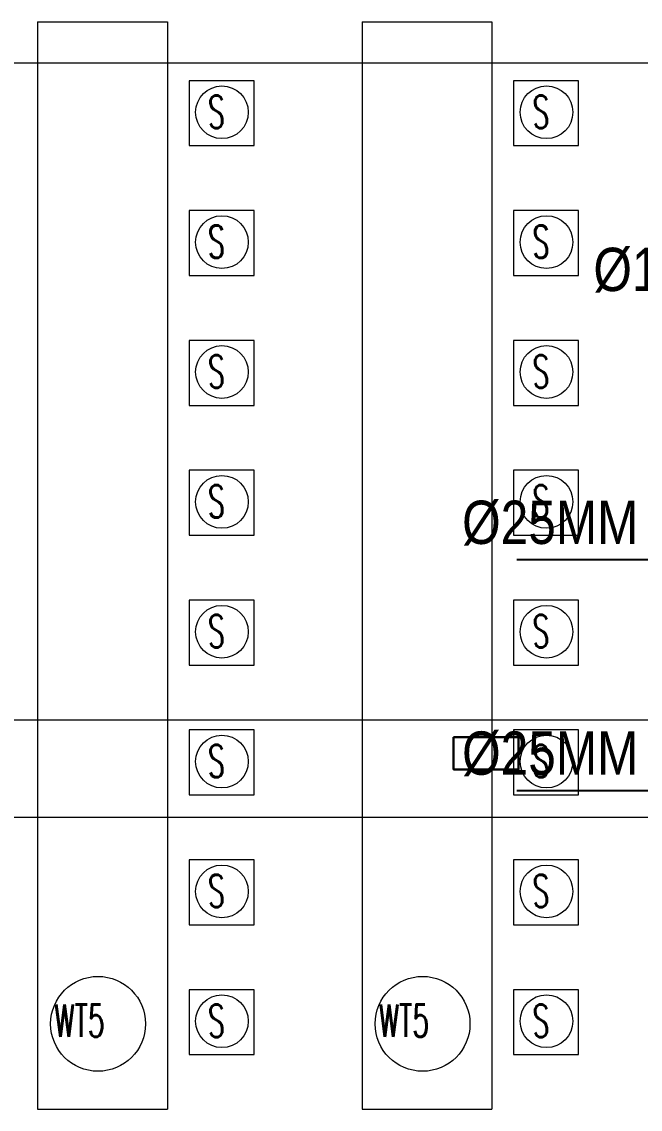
# Model space of a CAD drawing. Header units: inches. Extents: x 5899882 to 5988838, y -468923 to -96891.
# Drawn here: x 5974960 to 5977819, y -302097 to -297072 of the extents above; entities that cross this region are included whole.
import ezdxf

# ---------------------------------------------------------------- set-up
doc = ezdxf.new("R2010")
doc.units = ezdxf.units.IN
doc.header["$MEASUREMENT"] = 0
doc.linetypes.add('1', pattern=[0])
for name, color, linetype in [('0- SLC ARCH LAYOUT', 7, 'Continuous'), ('0-SLC RCC 2ND. FLOOR', 7, 'Continuous'), ('0-SLC-DOMESTIC LINE', 5, 'DOMESTIC_LINE')]:
    doc.layers.add(name, color=color, linetype=linetype)
for name, color, linetype, lineweight in [('ARLC-COL', 8, 'Continuous', 30), ('ARLC-FUR (NOMN)', 8, 'Continuous', 9), ('ARLC-FURN', 8, 'Continuous', 9), ('ARLC-WALL', 8, 'Continuous', 15)]:
    doc.layers.add(name, color=color, linetype=linetype, lineweight=lineweight)
doc.styles.add('ARIAL', font='tahoma.ttf')
doc.styles.add('RS', font='simplex8.shx', dxfattribs={"width": 0.6, "height": 150})
doc.styles.get("Standard").update_dxf_attribs({"font": 'arial.ttf'})
doc.styles.add('swis cn bt', font='swissc.ttf')
doc.linetypes.add('DOMESTIC_LINE', pattern='A,0.5,-0.2,["DWS",ARIAL,S=0.1,R=0,X=-0.1,Y=-0.05],-0.25', length=0.95)
doc.dimstyles.new('SLC', dxfattribs={"dimtxt": 200, "dimasz": 150, "dimexe": 100, "dimexo": 0, "dimgap": 50, "dimtad": 1, "dimdec": 0, "dimrnd": 5, "dimzin": 1, "dimdsep": 46, "dimtxsty": 'swis cn bt', "dimblk": 'OBLIQUE', "dimcen": 60, "dimdle": 100, "dimclrd": 256, "dimclre": 256, "dimclrt": 256, "dimazin": 0, "dimtfac": 1, "dimtdec": 0, "dimtofl": 0, "dimtmove": 0, "dimatfit": 3, "dimfxl": 0.18, "dimtolj": 1, "dimtzin": 0, "dimarcsym": 0})

# ---------------------------------------------------------------- blocks, each defined once
blk = doc.blocks.new('A$C3DAD2E9A')
at = {"layer": 'ARLC-FUR (NOMN)'}
for centre, radius in [((30699.1, -23443.4), 121.8), ((32199.1, -23443.4), 121.8), ((30699.1, -24043.4), 121.8), ((32199.1, -24043.4), 121.8), ((30699.1, -24643.4), 121.8), ((32199.1, -24643.4), 121.8), ((30699.1, -25243.4), 121.8), ((32199.1, -25243.4), 121.8), ((30699.1, -25843.4), 121.8), ((32199.1, -25843.4), 121.8), ((30699.1, -26443.4), 121.8), ((32199.1, -26443.4), 121.8), ((30699.1, -27043.4), 121.8), ((32199.1, -27043.4), 121.8), ((30126.3, -27655.4), 219.2), ((31626.3, -27655.4), 219.2), ((30699.1, -27643.4), 121.8), ((32199.1, -27643.4), 121.8)]:
    blk.add_circle(centre, radius, dxfattribs=at)
at = {"layer": 'ARLC-FURN'}
for p, q in [((29847.2, -23025), (29847.2, -28050)), ((29847.2, -23025), (30447.2, -23025)), ((30447.2, -23025), (30447.2, -28050)), ((31347.2, -23025), (31347.2, -28050)), ((31347.2, -23025), (31947.2, -23025)), ((31947.2, -23025), (31947.2, -28050)), ((29847.2, -28050), (30447.2, -28050)), ((31347.2, -28050), (31947.2, -28050))]:
    blk.add_line(p, q, dxfattribs=at)
for points in [[(30547.2, -23597.5), (30847.2, -23597.5), (30847.2, -23297.5), (30547.2, -23297.5)], [(32047.2, -23597.5), (32347.2, -23597.5), (32347.2, -23297.5), (32047.2, -23297.5)], [(30547.2, -24197.5), (30847.2, -24197.5), (30847.2, -23897.5), (30547.2, -23897.5)], [(32047.2, -24197.5), (32347.2, -24197.5), (32347.2, -23897.5), (32047.2, -23897.5)], [(30547.2, -24797.5), (30847.2, -24797.5), (30847.2, -24497.5), (30547.2, -24497.5)], [(32047.2, -24797.5), (32347.2, -24797.5), (32347.2, -24497.5), (32047.2, -24497.5)], [(30547.2, -25397.5), (30847.2, -25397.5), (30847.2, -25097.5), (30547.2, -25097.5)], [(32047.2, -25397.5), (32347.2, -25397.5), (32347.2, -25097.5), (32047.2, -25097.5)], [(30547.2, -25997.5), (30847.2, -25997.5), (30847.2, -25697.5), (30547.2, -25697.5)], [(32047.2, -25997.5), (32347.2, -25997.5), (32347.2, -25697.5), (32047.2, -25697.5)], [(30547.2, -26597.5), (30847.2, -26597.5), (30847.2, -26297.5), (30547.2, -26297.5)], [(32047.2, -26597.5), (32347.2, -26597.5), (32347.2, -26297.5), (32047.2, -26297.5)], [(30547.2, -27197.5), (30847.2, -27197.5), (30847.2, -26897.5), (30547.2, -26897.5)], [(32047.2, -27197.5), (32347.2, -27197.5), (32347.2, -26897.5), (32047.2, -26897.5)], [(30547.2, -27797.5), (30847.2, -27797.5), (30847.2, -27497.5), (30547.2, -27497.5)], [(32047.2, -27797.5), (32347.2, -27797.5), (32347.2, -27497.5), (32047.2, -27497.5)]]:
    blk.add_lwpolyline(points, close=True, dxfattribs=at)
at = {"layer": 'ARLC-FUR (NOMN)', "style": 'RS', "width": 0.6}
for s, p in [('S ', (30634.9, -23516.2)), ('S ', (32134.9, -23516.2)), ('S ', (30634.9, -24116.2)), ('S ', (32134.9, -24116.2)), ('S ', (30634.9, -24716.2)), ('S ', (32134.9, -24716.2)), ('S ', (30634.9, -25316.2)), ('S ', (32134.9, -25316.2)), ('S ', (30634.9, -25916.2)), ('S ', (32134.9, -25916.2)), ('S ', (30634.9, -26516.2)), ('S ', (32134.9, -26516.2)), ('S ', (30634.9, -27116.2)), ('S ', (32134.9, -27116.2)), ('WT5', (29925, -27716)), ('S ', (30634.9, -27716.2)), ('WT5', (31425, -27716)), ('S ', (32134.9, -27716.2))]:
    blk.add_text(s, height=150, dxfattribs=at).set_placement(p)
blk = doc.blocks.new('A$C4AE13D6C')
at = {"layer": 'ARLC-COL', "color": 7}
blk.add_lwpolyline([(1063.7, -18392), (1363.7, -18392), (1363.7, -18542), (1063.7, -18542)], close=True, dxfattribs=at)
blk = doc.blocks.new('A$C77C3199A')
at = {"layer": 'ARLC-WALL', "color": 30}
for p, q in [((25045, -23215), (34565, -23215)), ((25045, -26250), (34045, -26250)), ((25045, -26700), (34045, -26700))]:
    blk.add_line(p, q, dxfattribs=at)
at = {"color": 8, "lineweight": 18}
blk.add_blockref('A$C4AE13D6C', (30706.3, -7938), dxfattribs=at)
blk = doc.blocks.new('_OBLIQUE')
at = {"color": 0, "linetype": 'ByBlock'}
blk.add_line((-0.5, -0.5), (0.5, 0.5), dxfattribs=at)

msp = doc.modelspace()

# ---------------------------------------------------------------- block references
at = {"layer": '0- SLC ARCH LAYOUT'}
msp.add_blockref('A$C3DAD2E9A', (5945186.1, -274046.5), dxfattribs=at)

# ---------------------------------------------------------------- next in the draw order: block references
at = {"layer": '0-SLC RCC 2ND. FLOOR'}
msp.add_blockref('A$C77C3199A', (5945186.1, -274046.5), dxfattribs=at)

# ---------------------------------------------------------------- next in the draw order: texts
at = {"layer": '0-SLC-DOMESTIC LINE', "linetype": '1', "char_height": 200, "width": 687.595, "attachment_point": 3}
for s, insert in [('{\\fSwis721 Cn BT|b0|i0|c0|p34;%%C15MM}', (5978416.7, -298115.9)), ('{\\fSwis721 Cn BT|b0|i0|c0|p34;%%C25MM}', (5977809.9, -299284.4)), ('{\\fSwis721 Cn BT|b0|i0|c0|p34;%%C25MM}', (5977809.9, -300350.9))]:
    msp.add_mtext(s, dxfattribs=dict(at, insert=insert))

# ---------------------------------------------------------------- next in the draw order: leaders
at = {"layer": '0-SLC-DOMESTIC LINE', "linetype": '1'}
for points in [[(5979463.3, -299923), (5977926.5, -299558.5), (5977247.5, -299558.5)], [(5979231.1, -300116.3), (5977926.5, -300625), (5977247.5, -300625)]]:
    msp.add_leader(points, dimstyle='SLC', override={"dimgap": 50, "dimtad": 0, "dimfxlon": 1}, dxfattribs=at)

doc.saveas('drawing.dxf')
